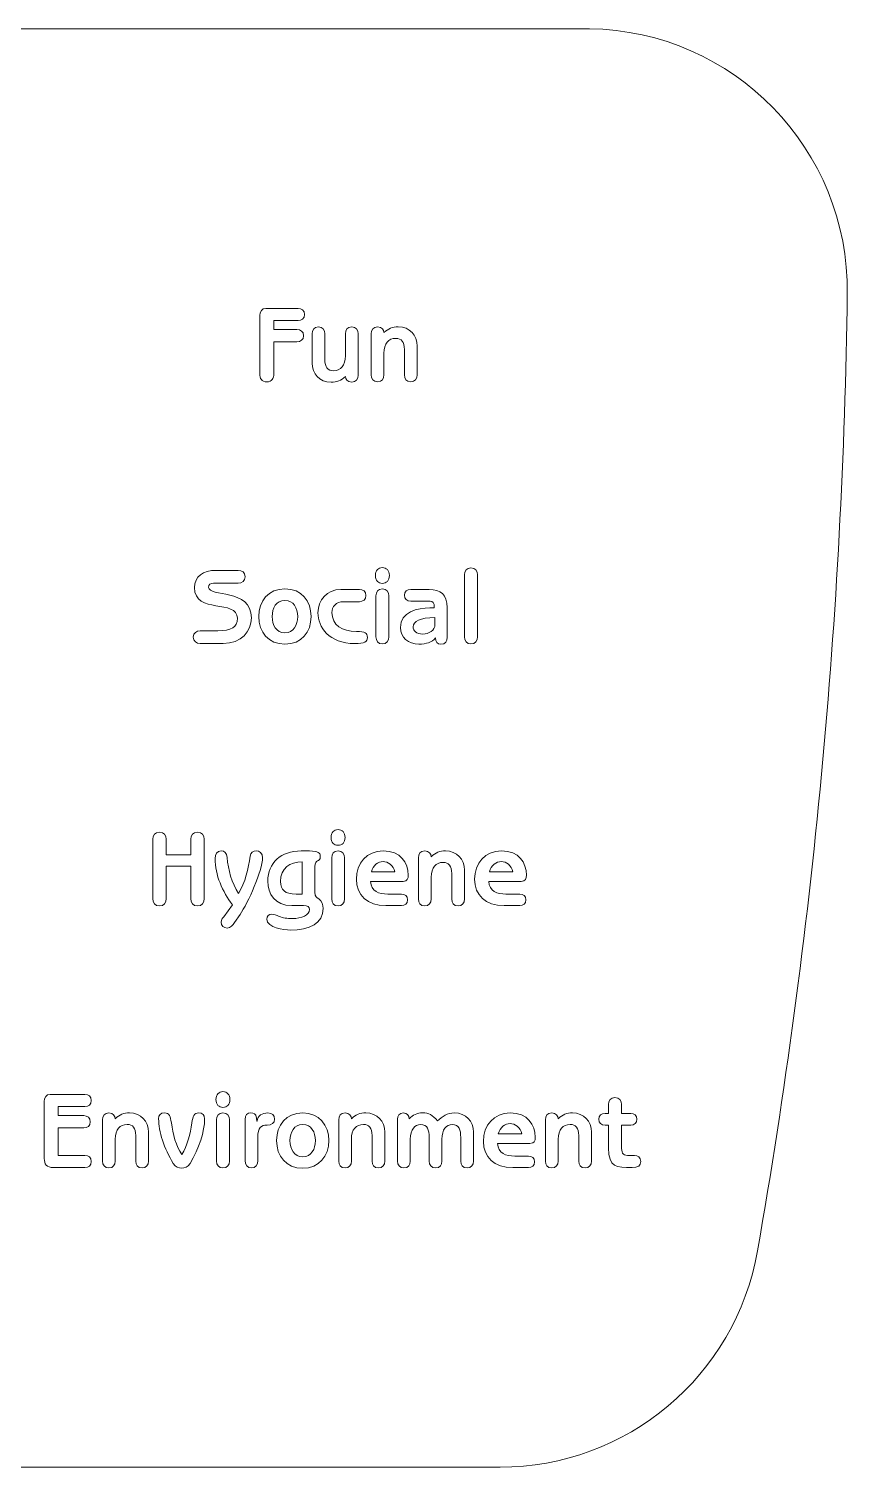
# Model space of a CAD drawing. Header units: millimetres. Extents: x 809 to 1110, y -215 to -60.
# Drawn here: x 1020.8 to 1109.6, y -215.5 to -59.7 of the extents above; entities that cross this region are included whole.
import ezdxf

# ---------------------------------------------------------------- set-up
doc = ezdxf.new("R2010")
doc.units = ezdxf.units.MM
doc.header["$MEASUREMENT"] = 0
doc.layers.add('Layer 1', color=7, linetype='Continuous', lineweight=0)

# ---------------------------------------------------------------- blocks, each defined once
blk = doc.blocks.new('Block_5')
at = {"layer": 'Layer 1', "color": 7, "lineweight": 9}
for points, knots in [([(1059.83, -118.94), (1059.83, -119.5), (1059.5, -119.8), (1059.07, -119.8), (1058.65, -119.8), (1058.31, -119.5), (1058.31, -118.94), (1058.31, -118.39), (1058.65, -118.09), (1059.07, -118.09), (1059.5, -118.09), (1059.83, -118.39), (1059.83, -118.94)], [0, 0, 0, 0, 1, 1, 1, 2, 2, 2, 3, 3, 3, 4, 4, 4, 4]), ([(1069.37, -125.6), (1069.37, -126.01), (1069.15, -126.35), (1068.67, -126.35), (1068.2, -126.35), (1067.98, -126.01), (1067.98, -125.6), (1067.98, -125.6), (1067.98, -118.87), (1067.98, -118.87), (1067.98, -118.46), (1068.2, -118.13), (1068.67, -118.13), (1069.15, -118.13), (1069.37, -118.46), (1069.37, -118.87), (1069.37, -118.87), (1069.37, -125.6), (1069.37, -125.6)], [0, 0, 0, 0, 1, 1, 1, 2, 2, 2, 3, 3, 3, 4, 4, 4, 5, 5, 5, 6, 6, 6, 6]), ([(1040.79, -119.77), (1040.43, -119.77), (1040.24, -119.93), (1040.24, -120.23), (1040.24, -121.28), (1044.88, -120.31), (1044.88, -123.53), (1044.88, -124.98), (1043.78, -126.31), (1041.82, -126.31), (1041.82, -126.31), (1039.34, -126.31), (1039.34, -126.31), (1038.93, -126.31), (1038.59, -126.09), (1038.59, -125.62), (1038.59, -125.15), (1038.93, -124.93), (1039.34, -124.93), (1039.34, -124.93), (1041.23, -124.93), (1041.23, -124.93), (1042.73, -124.93), (1043.36, -124.56), (1043.36, -123.58), (1043.36, -121.48), (1038.72, -123.16), (1038.72, -120.26), (1038.72, -119.06), (1039.63, -118.39), (1041.07, -118.39), (1041.07, -118.39), (1043.45, -118.39), (1043.45, -118.39), (1043.87, -118.39), (1044.2, -118.61), (1044.2, -119.08), (1044.2, -119.55), (1043.87, -119.77), (1043.45, -119.77), (1043.45, -119.77), (1040.79, -119.77), (1040.79, -119.77)], [0, 0, 0, 0, 1, 1, 1, 2, 2, 2, 3, 3, 3, 4, 4, 4, 5, 5, 5, 6, 6, 6, 7, 7, 7, 8, 8, 8, 9, 9, 9, 10, 10, 10, 11, 11, 11, 12, 12, 12, 13, 13, 13, 14, 14, 14, 14]), ([(1048.52, -126.38), (1046.72, -126.38), (1045.68, -125.07), (1045.68, -123.39), (1045.68, -121.71), (1046.72, -120.39), (1048.52, -120.39), (1050.31, -120.39), (1051.35, -121.71), (1051.35, -123.39), (1051.35, -125.07), (1050.31, -126.38), (1048.52, -126.38)], [0, 0, 0, 0, 1, 1, 1, 2, 2, 2, 3, 3, 3, 4, 4, 4, 4]), ([(1056.59, -120.46), (1056.98, -120.46), (1057.29, -120.67), (1057.29, -121.12), (1057.29, -121.57), (1056.98, -121.78), (1056.59, -121.78), (1056.59, -121.78), (1054.85, -121.78), (1054.85, -121.78), (1054.04, -121.78), (1053.6, -122.35), (1053.6, -122.95), (1053.6, -124.33), (1054.72, -125), (1056.26, -125), (1057.22, -125), (1057.45, -125.15), (1057.45, -125.67), (1057.45, -126.12), (1057.15, -126.31), (1056.07, -126.31), (1053.28, -126.31), (1052.09, -124.54), (1052.09, -122.98), (1052.09, -121.61), (1053.05, -120.46), (1054.57, -120.46), (1054.57, -120.46), (1056.59, -120.46), (1056.59, -120.46)], [0, 0, 0, 0, 1, 1, 1, 2, 2, 2, 3, 3, 3, 4, 4, 4, 5, 5, 5, 6, 6, 6, 7, 7, 7, 8, 8, 8, 9, 9, 9, 10, 10, 10, 10]), ([(1059.76, -125.6), (1059.76, -126.01), (1059.55, -126.35), (1059.07, -126.35), (1058.6, -126.35), (1058.38, -126.01), (1058.38, -125.6), (1058.38, -125.6), (1058.38, -121.14), (1058.38, -121.14), (1058.38, -120.73), (1058.6, -120.39), (1059.07, -120.39), (1059.55, -120.39), (1059.76, -120.73), (1059.76, -121.14), (1059.76, -121.14), (1059.76, -125.6), (1059.76, -125.6)], [0, 0, 0, 0, 1, 1, 1, 2, 2, 2, 3, 3, 3, 4, 4, 4, 5, 5, 5, 6, 6, 6, 6]), ([(1066.08, -125.62), (1066.08, -126.09), (1065.91, -126.38), (1065.41, -126.38), (1065.03, -126.38), (1064.85, -126.15), (1064.82, -125.71), (1064.45, -126.17), (1063.83, -126.38), (1063.03, -126.38), (1061.87, -126.38), (1061.02, -125.67), (1061.02, -124.56), (1061.02, -122.9), (1062.87, -122.45), (1064.22, -122.45), (1064.22, -122.45), (1064.7, -122.45), (1064.7, -122.45), (1064.7, -121.87), (1064.55, -121.71), (1064.24, -121.71), (1064.24, -121.71), (1062.14, -121.71), (1062.14, -121.71), (1061.76, -121.71), (1061.46, -121.51), (1061.46, -121.08), (1061.46, -120.66), (1061.76, -120.46), (1062.14, -120.46), (1062.14, -120.46), (1064.15, -120.46), (1064.15, -120.46), (1065.37, -120.46), (1066.08, -121), (1066.08, -122.42), (1066.08, -122.42), (1066.08, -125.62), (1066.08, -125.62)], [0, 0, 0, 0, 1, 1, 1, 2, 2, 2, 3, 3, 3, 4, 4, 4, 5, 5, 5, 6, 6, 6, 7, 7, 7, 8, 8, 8, 9, 9, 9, 10, 10, 10, 11, 11, 11, 12, 12, 12, 13, 13, 13, 13]), ([(1048.52, -121.64), (1047.57, -121.64), (1047.13, -122.47), (1047.13, -123.39), (1047.13, -124.31), (1047.57, -125.14), (1048.52, -125.14), (1049.46, -125.14), (1049.9, -124.31), (1049.9, -123.39), (1049.9, -122.47), (1049.46, -121.64), (1048.52, -121.64)], [0, 0, 0, 0, 1, 1, 1, 2, 2, 2, 3, 3, 3, 4, 4, 4, 4]), ([(1064.77, -123.49), (1063.17, -123.49), (1062.4, -123.95), (1062.4, -124.49), (1062.4, -124.96), (1062.77, -125.28), (1063.46, -125.28), (1064.1, -125.28), (1064.77, -124.88), (1064.77, -124.23), (1064.77, -124.23), (1064.77, -123.49), (1064.77, -123.49)], [0, 0, 0, 0, 1, 1, 1, 2, 2, 2, 3, 3, 3, 4, 4, 4, 4])]:
    blk.add_open_spline(points, degree=3, knots=knots, dxfattribs=at)
blk = doc.blocks.new('Block_6')
at = {"layer": 'Layer 1', "color": 7, "lineweight": 9}
for points in [[(1047.31, -97.08), (1047.31, -97.63), (1047.12, -97.98), (1046.55, -97.98), (1045.99, -97.98), (1045.79, -97.63), (1045.79, -97.08), (1045.79, -97.08), (1045.79, -90.8), (1045.79, -90.8), (1045.79, -90.37), (1046.04, -90.02), (1046.43, -90.02), (1046.43, -90.02), (1049.94, -90.02), (1049.94, -90.02), (1050.33, -90.02), (1050.64, -90.23), (1050.64, -90.68), (1050.64, -91.13), (1050.33, -91.33), (1049.94, -91.33), (1049.94, -91.33), (1047.31, -91.33), (1047.31, -91.33), (1047.31, -91.33), (1047.31, -92.32), (1047.31, -92.32), (1047.31, -92.32), (1049.82, -92.32), (1049.82, -92.32), (1050.21, -92.32), (1050.53, -92.53), (1050.53, -92.98), (1050.53, -93.43), (1050.21, -93.64), (1049.82, -93.64), (1049.82, -93.64), (1047.31, -93.64), (1047.31, -93.64), (1047.31, -93.64), (1047.31, -97.08), (1047.31, -97.08)], [(1056.44, -97.26), (1056.44, -97.68), (1056.22, -98.01), (1055.75, -98.01), (1055.28, -98.01), (1055.06, -97.68), (1055.06, -97.39), (1054.6, -97.83), (1054.14, -98.01), (1053.51, -98.01), (1052.26, -98.01), (1051.46, -97.11), (1051.46, -95.94), (1051.46, -95.94), (1051.46, -92.77), (1051.46, -92.77), (1051.46, -92.36), (1051.68, -92.02), (1052.15, -92.02), (1052.62, -92.02), (1052.84, -92.36), (1052.84, -92.77), (1052.84, -92.77), (1052.84, -95.57), (1052.84, -95.57), (1052.84, -96.38), (1053.15, -96.77), (1053.77, -96.77), (1054.55, -96.77), (1055.06, -96.23), (1055.06, -95.16), (1055.06, -95.16), (1055.06, -92.77), (1055.06, -92.77), (1055.06, -92.36), (1055.28, -92.02), (1055.75, -92.02), (1056.22, -92.02), (1056.44, -92.36), (1056.44, -92.77), (1056.44, -92.77), (1056.44, -97.26), (1056.44, -97.26)], [(1057.86, -92.77), (1057.86, -92.36), (1058.08, -92.02), (1058.55, -92.02), (1059.02, -92.02), (1059.24, -92.36), (1059.24, -92.65), (1059.7, -92.21), (1060.16, -92.02), (1060.79, -92.02), (1062.04, -92.02), (1062.84, -92.92), (1062.84, -94.1), (1062.84, -94.1), (1062.84, -97.23), (1062.84, -97.23), (1062.84, -97.64), (1062.63, -97.98), (1062.15, -97.98), (1061.68, -97.98), (1061.46, -97.64), (1061.46, -97.23), (1061.46, -97.23), (1061.46, -94.46), (1061.46, -94.46), (1061.46, -93.66), (1061.15, -93.27), (1060.53, -93.27), (1059.75, -93.27), (1059.24, -93.81), (1059.24, -94.88), (1059.24, -94.88), (1059.24, -97.23), (1059.24, -97.23), (1059.24, -97.64), (1059.02, -97.98), (1058.55, -97.98), (1058.08, -97.98), (1057.86, -97.64), (1057.86, -97.23), (1057.86, -97.23), (1057.86, -92.77), (1057.86, -92.77)]]:
    blk.add_open_spline(points, degree=3, knots=[0, 0, 0, 0, 1, 1, 1, 2, 2, 2, 3, 3, 3, 4, 4, 4, 5, 5, 5, 6, 6, 6, 7, 7, 7, 8, 8, 8, 9, 9, 9, 10, 10, 10, 11, 11, 11, 12, 12, 12, 13, 13, 13, 14, 14, 14, 14], dxfattribs=at)
blk = doc.blocks.new('Block_7')
at = {"layer": 'Layer 1', "color": 7, "lineweight": 9}
for points, knots in [([(1038.33, -149.18), (1038.33, -149.18), (1038.33, -147.51), (1038.33, -147.51), (1038.33, -147.07), (1038.56, -146.73), (1039.05, -146.73), (1039.55, -146.73), (1039.78, -147.07), (1039.78, -147.51), (1039.78, -147.51), (1039.78, -153.93), (1039.78, -153.93), (1039.78, -154.37), (1039.55, -154.72), (1039.05, -154.72), (1038.56, -154.72), (1038.33, -154.37), (1038.33, -153.93), (1038.33, -153.93), (1038.33, -150.42), (1038.33, -150.42), (1038.33, -150.42), (1035.66, -150.42), (1035.66, -150.42), (1035.66, -150.42), (1035.66, -153.93), (1035.66, -153.93), (1035.66, -154.37), (1035.43, -154.72), (1034.93, -154.72), (1034.44, -154.72), (1034.21, -154.37), (1034.21, -153.93), (1034.21, -153.93), (1034.21, -147.51), (1034.21, -147.51), (1034.21, -147.07), (1034.44, -146.73), (1034.93, -146.73), (1035.43, -146.73), (1035.66, -147.07), (1035.66, -147.51), (1035.66, -147.51), (1035.66, -149.18), (1035.66, -149.18), (1035.66, -149.18), (1038.33, -149.18), (1038.33, -149.18)], [0, 0, 0, 0, 1, 1, 1, 2, 2, 2, 3, 3, 3, 4, 4, 4, 5, 5, 5, 6, 6, 6, 7, 7, 7, 8, 8, 8, 9, 9, 9, 10, 10, 10, 11, 11, 11, 12, 12, 12, 13, 13, 13, 14, 14, 14, 15, 15, 15, 16, 16, 16, 16]), ([(1055.03, -147.31), (1055.03, -147.87), (1054.7, -148.16), (1054.27, -148.16), (1053.85, -148.16), (1053.51, -147.87), (1053.51, -147.31), (1053.51, -146.76), (1053.85, -146.46), (1054.27, -146.46), (1054.7, -146.46), (1055.03, -146.76), (1055.03, -147.31)], [0, 0, 0, 0, 1, 1, 1, 2, 2, 2, 3, 3, 3, 4, 4, 4, 4]), ([(1042.83, -154.6), (1041.77, -153.18), (1040.94, -151.39), (1040.94, -149.59), (1040.94, -149.11), (1041.14, -148.76), (1041.6, -148.76), (1041.97, -148.76), (1042.22, -148.98), (1042.25, -149.47), (1042.36, -150.79), (1042.74, -152.25), (1043.5, -153.36), (1044.19, -152.21), (1044.58, -150.63), (1044.76, -149.32), (1044.81, -148.98), (1045.07, -148.76), (1045.42, -148.76), (1045.76, -148.76), (1046.09, -149.01), (1046.09, -149.5), (1046.09, -150.89), (1044.52, -154.39), (1043.65, -155.66), (1043.65, -155.66), (1043.06, -156.51), (1043.06, -156.51), (1042.86, -156.8), (1042.66, -157.12), (1042.26, -157.12), (1041.88, -157.12), (1041.61, -156.85), (1041.61, -156.49), (1041.61, -156.21), (1041.75, -156.07), (1041.88, -155.89), (1041.88, -155.89), (1042.83, -154.6), (1042.83, -154.6)], [0, 0, 0, 0, 1, 1, 1, 2, 2, 2, 3, 3, 3, 4, 4, 4, 5, 5, 5, 6, 6, 6, 7, 7, 7, 8, 8, 8, 9, 9, 9, 10, 10, 10, 11, 11, 11, 12, 12, 12, 13, 13, 13, 13]), ([(1049.25, -154.68), (1047.45, -154.68), (1046.66, -153.39), (1046.66, -152.03), (1046.66, -150.06), (1048.11, -148.76), (1050.27, -148.76), (1050.27, -148.76), (1051.16, -148.76), (1051.16, -148.76), (1052.18, -148.82), (1052.34, -148.95), (1052.34, -149.34), (1052.34, -150.09), (1051.76, -149.6), (1051.76, -150.44), (1051.76, -150.44), (1051.76, -153.23), (1051.76, -153.23), (1051.76, -153.78), (1051.94, -153.75), (1052.2, -153.96), (1052.51, -154.2), (1052.64, -154.62), (1052.64, -155), (1052.64, -156.58), (1051.24, -157.33), (1049.07, -157.33), (1048.44, -157.33), (1046.56, -157.09), (1046.56, -156.17), (1046.56, -155.81), (1046.8, -155.63), (1047.08, -155.63), (1047.34, -155.63), (1047.56, -155.74), (1047.89, -155.86), (1048.31, -156.01), (1048.72, -156.09), (1049.34, -156.09), (1050.3, -156.09), (1051.19, -155.69), (1051.19, -155.11), (1051.19, -154.8), (1050.96, -154.68), (1050.54, -154.68), (1050.54, -154.68), (1049.25, -154.68), (1049.25, -154.68)], [0, 0, 0, 0, 1, 1, 1, 2, 2, 2, 3, 3, 3, 4, 4, 4, 5, 5, 5, 6, 6, 6, 7, 7, 7, 8, 8, 8, 9, 9, 9, 10, 10, 10, 11, 11, 11, 12, 12, 12, 13, 13, 13, 14, 14, 14, 15, 15, 15, 16, 16, 16, 16]), ([(1054.96, -153.97), (1054.96, -154.38), (1054.74, -154.72), (1054.27, -154.72), (1053.8, -154.72), (1053.58, -154.38), (1053.58, -153.97), (1053.58, -153.97), (1053.58, -149.51), (1053.58, -149.51), (1053.58, -149.1), (1053.8, -148.76), (1054.27, -148.76), (1054.74, -148.76), (1054.96, -149.1), (1054.96, -149.51), (1054.96, -149.51), (1054.96, -153.97), (1054.96, -153.97)], [0, 0, 0, 0, 1, 1, 1, 2, 2, 2, 3, 3, 3, 4, 4, 4, 5, 5, 5, 6, 6, 6, 6]), ([(1059.46, -154.68), (1057.42, -154.68), (1056.26, -153.55), (1056.26, -151.84), (1056.26, -150.11), (1057.39, -148.76), (1059.15, -148.76), (1061.08, -148.76), (1061.87, -150.04), (1061.87, -151.39), (1061.87, -151.78), (1061.79, -152.07), (1061.31, -152.07), (1061.31, -152.07), (1057.78, -152.07), (1057.78, -152.07), (1057.88, -153.15), (1058.69, -153.44), (1059.66, -153.44), (1059.66, -153.44), (1061.15, -153.44), (1061.15, -153.44), (1061.51, -153.44), (1061.81, -153.63), (1061.81, -154.06), (1061.81, -154.49), (1061.51, -154.68), (1061.15, -154.68), (1061.15, -154.68), (1059.46, -154.68), (1059.46, -154.68)], [0, 0, 0, 0, 1, 1, 1, 2, 2, 2, 3, 3, 3, 4, 4, 4, 5, 5, 5, 6, 6, 6, 7, 7, 7, 8, 8, 8, 9, 9, 9, 10, 10, 10, 10]), ([(1062.98, -149.51), (1062.98, -149.1), (1063.19, -148.76), (1063.67, -148.76), (1064.14, -148.76), (1064.36, -149.1), (1064.36, -149.39), (1064.82, -148.95), (1065.28, -148.76), (1065.91, -148.76), (1067.16, -148.76), (1067.96, -149.66), (1067.96, -150.84), (1067.96, -150.84), (1067.96, -153.97), (1067.96, -153.97), (1067.96, -154.38), (1067.74, -154.72), (1067.27, -154.72), (1066.8, -154.72), (1066.58, -154.38), (1066.58, -153.97), (1066.58, -153.97), (1066.58, -151.2), (1066.58, -151.2), (1066.58, -150.4), (1066.27, -150.01), (1065.65, -150.01), (1064.86, -150.01), (1064.36, -150.55), (1064.36, -151.62), (1064.36, -151.62), (1064.36, -153.97), (1064.36, -153.97), (1064.36, -154.38), (1064.14, -154.72), (1063.67, -154.72), (1063.19, -154.72), (1062.98, -154.38), (1062.98, -153.97), (1062.98, -153.97), (1062.98, -149.51), (1062.98, -149.51)], [0, 0, 0, 0, 1, 1, 1, 2, 2, 2, 3, 3, 3, 4, 4, 4, 5, 5, 5, 6, 6, 6, 7, 7, 7, 8, 8, 8, 9, 9, 9, 10, 10, 10, 11, 11, 11, 12, 12, 12, 13, 13, 13, 14, 14, 14, 14]), ([(1072.27, -154.68), (1070.22, -154.68), (1069.07, -153.55), (1069.07, -151.84), (1069.07, -150.11), (1070.19, -148.76), (1071.96, -148.76), (1073.88, -148.76), (1074.67, -150.04), (1074.67, -151.39), (1074.67, -151.78), (1074.59, -152.07), (1074.11, -152.07), (1074.11, -152.07), (1070.59, -152.07), (1070.59, -152.07), (1070.68, -153.15), (1071.5, -153.44), (1072.46, -153.44), (1072.46, -153.44), (1073.95, -153.44), (1073.95, -153.44), (1074.32, -153.44), (1074.62, -153.63), (1074.62, -154.06), (1074.62, -154.49), (1074.32, -154.68), (1073.95, -154.68), (1073.95, -154.68), (1072.27, -154.68), (1072.27, -154.68)], [0, 0, 0, 0, 1, 1, 1, 2, 2, 2, 3, 3, 3, 4, 4, 4, 5, 5, 5, 6, 6, 6, 7, 7, 7, 8, 8, 8, 9, 9, 9, 10, 10, 10, 10]), ([(1050.38, -149.96), (1049.06, -149.96), (1048.04, -150.61), (1048.04, -152.08), (1048.04, -152.99), (1048.52, -153.44), (1049.73, -153.44), (1049.73, -153.44), (1050.38, -153.44), (1050.38, -153.44), (1050.38, -153.44), (1050.38, -149.96), (1050.38, -149.96)], [0, 0, 0, 0, 1, 1, 1, 2, 2, 2, 3, 3, 3, 4, 4, 4, 4]), ([(1060.42, -151.03), (1060.27, -150.34), (1059.69, -149.91), (1059.15, -149.91), (1058.61, -149.91), (1058.04, -150.34), (1057.88, -151.03), (1057.88, -151.03), (1060.42, -151.03), (1060.42, -151.03)], [0, 0, 0, 0, 1, 1, 1, 2, 2, 2, 3, 3, 3, 3]), ([(1073.22, -151.03), (1073.07, -150.34), (1072.5, -149.91), (1071.96, -149.91), (1071.41, -149.91), (1070.84, -150.34), (1070.68, -151.03), (1070.68, -151.03), (1073.22, -151.03), (1073.22, -151.03)], [0, 0, 0, 0, 1, 1, 1, 2, 2, 2, 3, 3, 3, 3])]:
    blk.add_open_spline(points, degree=3, knots=knots, dxfattribs=at)
blk = doc.blocks.new('Block_8')
at = {"layer": 'Layer 1', "color": 7, "lineweight": 9}
for points, knots in [([(1023.96, -177.43), (1023.96, -177.43), (1026.72, -177.43), (1026.72, -177.43), (1027.11, -177.43), (1027.43, -177.64), (1027.43, -178.09), (1027.43, -178.54), (1027.11, -178.75), (1026.72, -178.75), (1026.72, -178.75), (1023.96, -178.75), (1023.96, -178.75), (1023.96, -178.75), (1023.96, -181.74), (1023.96, -181.74), (1023.96, -181.74), (1026.84, -181.74), (1026.84, -181.74), (1027.23, -181.74), (1027.54, -181.95), (1027.54, -182.39), (1027.54, -182.84), (1027.23, -183.05), (1026.84, -183.05), (1026.84, -183.05), (1023.44, -183.05), (1023.44, -183.05), (1022.68, -183.05), (1022.44, -182.66), (1022.44, -182.06), (1022.44, -182.06), (1022.44, -175.91), (1022.44, -175.91), (1022.44, -175.48), (1022.68, -175.13), (1023.07, -175.13), (1023.07, -175.13), (1026.84, -175.13), (1026.84, -175.13), (1027.23, -175.13), (1027.54, -175.34), (1027.54, -175.79), (1027.54, -176.24), (1027.23, -176.44), (1026.84, -176.44), (1026.84, -176.44), (1023.96, -176.44), (1023.96, -176.44), (1023.96, -176.44), (1023.96, -177.43), (1023.96, -177.43)], [0, 0, 0, 0, 1, 1, 1, 2, 2, 2, 3, 3, 3, 4, 4, 4, 5, 5, 5, 6, 6, 6, 7, 7, 7, 8, 8, 8, 9, 9, 9, 10, 10, 10, 11, 11, 11, 12, 12, 12, 13, 13, 13, 14, 14, 14, 15, 15, 15, 16, 16, 16, 17, 17, 17, 17]), ([(1042.56, -175.68), (1042.56, -176.24), (1042.23, -176.53), (1041.8, -176.53), (1041.38, -176.53), (1041.04, -176.24), (1041.04, -175.68), (1041.04, -175.13), (1041.38, -174.83), (1041.8, -174.83), (1042.23, -174.83), (1042.56, -175.13), (1042.56, -175.68)], [0, 0, 0, 0, 1, 1, 1, 2, 2, 2, 3, 3, 3, 4, 4, 4, 4]), ([(1084.97, -178.45), (1084.97, -178.45), (1084.97, -180.73), (1084.97, -180.73), (1084.97, -181.42), (1085.1, -181.74), (1085.63, -181.74), (1085.63, -181.74), (1086.37, -181.74), (1086.37, -181.74), (1086.76, -181.74), (1087.07, -181.95), (1087.07, -182.39), (1087.07, -182.84), (1086.76, -183.05), (1086.14, -183.05), (1084.39, -183.05), (1083.58, -183.05), (1083.58, -180.93), (1083.58, -180.93), (1083.58, -178.45), (1083.58, -178.45), (1083.58, -178.45), (1083.19, -178.45), (1083.19, -178.45), (1082.81, -178.45), (1082.51, -178.25), (1082.51, -177.82), (1082.51, -177.4), (1082.81, -177.2), (1083.19, -177.2), (1083.19, -177.2), (1083.58, -177.2), (1083.58, -177.2), (1083.58, -177.2), (1083.58, -176.22), (1083.58, -176.22), (1083.58, -175.81), (1083.8, -175.48), (1084.27, -175.48), (1084.75, -175.48), (1084.97, -175.81), (1084.97, -176.22), (1084.97, -176.22), (1084.97, -177.2), (1084.97, -177.2), (1084.97, -177.2), (1085.98, -177.2), (1085.98, -177.2), (1086.35, -177.2), (1086.65, -177.4), (1086.65, -177.82), (1086.65, -178.25), (1086.35, -178.45), (1085.98, -178.45), (1085.98, -178.45), (1084.97, -178.45), (1084.97, -178.45)], [0, 0, 0, 0, 1, 1, 1, 2, 2, 2, 3, 3, 3, 4, 4, 4, 5, 5, 5, 6, 6, 6, 7, 7, 7, 8, 8, 8, 9, 9, 9, 10, 10, 10, 11, 11, 11, 12, 12, 12, 13, 13, 13, 14, 14, 14, 15, 15, 15, 16, 16, 16, 17, 17, 17, 18, 18, 18, 19, 19, 19, 19]), ([(1028.75, -177.88), (1028.75, -177.47), (1028.97, -177.13), (1029.44, -177.13), (1029.91, -177.13), (1030.13, -177.47), (1030.13, -177.76), (1030.59, -177.32), (1031.05, -177.13), (1031.68, -177.13), (1032.93, -177.13), (1033.73, -178.03), (1033.73, -179.21), (1033.73, -179.21), (1033.73, -182.34), (1033.73, -182.34), (1033.73, -182.75), (1033.52, -183.09), (1033.04, -183.09), (1032.57, -183.09), (1032.35, -182.75), (1032.35, -182.34), (1032.35, -182.34), (1032.35, -179.57), (1032.35, -179.57), (1032.35, -178.77), (1032.04, -178.38), (1031.42, -178.38), (1030.64, -178.38), (1030.13, -178.92), (1030.13, -179.99), (1030.13, -179.99), (1030.13, -182.34), (1030.13, -182.34), (1030.13, -182.75), (1029.91, -183.09), (1029.44, -183.09), (1028.97, -183.09), (1028.75, -182.75), (1028.75, -182.34), (1028.75, -182.34), (1028.75, -177.88), (1028.75, -177.88)], [0, 0, 0, 0, 1, 1, 1, 2, 2, 2, 3, 3, 3, 4, 4, 4, 5, 5, 5, 6, 6, 6, 7, 7, 7, 8, 8, 8, 9, 9, 9, 10, 10, 10, 11, 11, 11, 12, 12, 12, 13, 13, 13, 14, 14, 14, 14]), ([(1038.44, -178.22), (1038.55, -177.48), (1038.66, -177.13), (1039.17, -177.13), (1039.61, -177.13), (1039.82, -177.36), (1039.82, -177.77), (1039.82, -179.11), (1039.21, -181.01), (1038.24, -182.6), (1037.99, -182.99), (1037.65, -183.12), (1037.33, -183.12), (1037, -183.12), (1036.66, -182.99), (1036.42, -182.6), (1035.44, -181.01), (1034.83, -179.11), (1034.83, -177.77), (1034.83, -177.36), (1035.05, -177.13), (1035.48, -177.13), (1035.99, -177.13), (1036.11, -177.48), (1036.21, -178.22), (1036.38, -179.38), (1036.72, -180.75), (1037.33, -181.64), (1037.94, -180.75), (1038.27, -179.38), (1038.44, -178.22)], [0, 0, 0, 0, 1, 1, 1, 2, 2, 2, 3, 3, 3, 4, 4, 4, 5, 5, 5, 6, 6, 6, 7, 7, 7, 8, 8, 8, 9, 9, 9, 10, 10, 10, 10]), ([(1042.5, -182.34), (1042.5, -182.75), (1042.28, -183.09), (1041.8, -183.09), (1041.33, -183.09), (1041.11, -182.75), (1041.11, -182.34), (1041.11, -182.34), (1041.11, -177.88), (1041.11, -177.88), (1041.11, -177.47), (1041.33, -177.13), (1041.8, -177.13), (1042.28, -177.13), (1042.5, -177.47), (1042.5, -177.88), (1042.5, -177.88), (1042.5, -182.34), (1042.5, -182.34)], [0, 0, 0, 0, 1, 1, 1, 2, 2, 2, 3, 3, 3, 4, 4, 4, 5, 5, 5, 6, 6, 6, 6]), ([(1044.2, -177.84), (1044.2, -177.36), (1044.43, -177.13), (1044.83, -177.13), (1045.09, -177.13), (1045.41, -177.17), (1045.45, -177.69), (1045.45, -177.69), (1045.48, -178.04), (1045.48, -178.04), (1045.48, -178.04), (1045.5, -178.04), (1045.5, -178.04), (1045.59, -177.41), (1046.03, -177.13), (1046.67, -177.13), (1047.18, -177.13), (1047.39, -177.41), (1047.39, -177.8), (1047.39, -178.24), (1047.09, -178.45), (1046.59, -178.45), (1045.91, -178.45), (1045.58, -178.72), (1045.58, -179.78), (1045.58, -179.78), (1045.58, -182.3), (1045.58, -182.3), (1045.58, -182.75), (1045.33, -183.09), (1044.89, -183.09), (1044.45, -183.09), (1044.2, -182.75), (1044.2, -182.3), (1044.2, -182.3), (1044.2, -177.84), (1044.2, -177.84)], [0, 0, 0, 0, 1, 1, 1, 2, 2, 2, 3, 3, 3, 4, 4, 4, 5, 5, 5, 6, 6, 6, 7, 7, 7, 8, 8, 8, 9, 9, 9, 10, 10, 10, 11, 11, 11, 12, 12, 12, 12]), ([(1050.44, -183.12), (1048.64, -183.12), (1047.61, -181.81), (1047.61, -180.13), (1047.61, -178.45), (1048.64, -177.13), (1050.44, -177.13), (1052.23, -177.13), (1053.27, -178.45), (1053.27, -180.13), (1053.27, -181.81), (1052.23, -183.12), (1050.44, -183.12)], [0, 0, 0, 0, 1, 1, 1, 2, 2, 2, 3, 3, 3, 4, 4, 4, 4]), ([(1054.34, -177.88), (1054.34, -177.47), (1054.56, -177.13), (1055.03, -177.13), (1055.5, -177.13), (1055.72, -177.47), (1055.72, -177.76), (1056.18, -177.32), (1056.64, -177.13), (1057.28, -177.13), (1058.52, -177.13), (1059.33, -178.03), (1059.33, -179.21), (1059.33, -179.21), (1059.33, -182.34), (1059.33, -182.34), (1059.33, -182.75), (1059.11, -183.09), (1058.64, -183.09), (1058.16, -183.09), (1057.95, -182.75), (1057.95, -182.34), (1057.95, -182.34), (1057.95, -179.57), (1057.95, -179.57), (1057.95, -178.77), (1057.63, -178.38), (1057.01, -178.38), (1056.23, -178.38), (1055.72, -178.92), (1055.72, -179.99), (1055.72, -179.99), (1055.72, -182.34), (1055.72, -182.34), (1055.72, -182.75), (1055.5, -183.09), (1055.03, -183.09), (1054.56, -183.09), (1054.34, -182.75), (1054.34, -182.34), (1054.34, -182.34), (1054.34, -177.88), (1054.34, -177.88)], [0, 0, 0, 0, 1, 1, 1, 2, 2, 2, 3, 3, 3, 4, 4, 4, 5, 5, 5, 6, 6, 6, 7, 7, 7, 8, 8, 8, 9, 9, 9, 10, 10, 10, 11, 11, 11, 12, 12, 12, 13, 13, 13, 14, 14, 14, 14]), ([(1060.72, -177.8), (1060.72, -177.43), (1060.92, -177.13), (1061.34, -177.13), (1061.77, -177.13), (1061.96, -177.43), (1061.96, -177.76), (1062.37, -177.36), (1062.86, -177.13), (1063.43, -177.13), (1064.09, -177.13), (1064.51, -177.34), (1065.04, -178), (1065.53, -177.54), (1066.13, -177.13), (1066.89, -177.13), (1068.13, -177.13), (1068.94, -178.03), (1068.94, -179.21), (1068.94, -179.21), (1068.94, -182.34), (1068.94, -182.34), (1068.94, -182.75), (1068.72, -183.09), (1068.25, -183.09), (1067.78, -183.09), (1067.56, -182.75), (1067.56, -182.34), (1067.56, -182.34), (1067.56, -179.78), (1067.56, -179.78), (1067.56, -178.99), (1067.4, -178.38), (1066.63, -178.38), (1066.02, -178.38), (1065.52, -178.91), (1065.52, -179.99), (1065.52, -179.99), (1065.52, -182.34), (1065.52, -182.34), (1065.52, -182.75), (1065.3, -183.09), (1064.83, -183.09), (1064.36, -183.09), (1064.14, -182.75), (1064.14, -182.34), (1064.14, -182.34), (1064.14, -179.78), (1064.14, -179.78), (1064.14, -178.99), (1063.98, -178.38), (1063.21, -178.38), (1062.6, -178.38), (1062.1, -178.91), (1062.1, -179.99), (1062.1, -179.99), (1062.1, -182.34), (1062.1, -182.34), (1062.1, -182.75), (1061.88, -183.09), (1061.41, -183.09), (1060.94, -183.09), (1060.72, -182.75), (1060.72, -182.34), (1060.72, -182.34), (1060.72, -177.8), (1060.72, -177.8)], [0, 0, 0, 0, 1, 1, 1, 2, 2, 2, 3, 3, 3, 4, 4, 4, 5, 5, 5, 6, 6, 6, 7, 7, 7, 8, 8, 8, 9, 9, 9, 10, 10, 10, 11, 11, 11, 12, 12, 12, 13, 13, 13, 14, 14, 14, 15, 15, 15, 16, 16, 16, 17, 17, 17, 18, 18, 18, 19, 19, 19, 20, 20, 20, 21, 21, 21, 22, 22, 22, 22]), ([(1073.22, -183.05), (1071.17, -183.05), (1070.02, -181.92), (1070.02, -180.21), (1070.02, -178.48), (1071.15, -177.13), (1072.91, -177.13), (1074.83, -177.13), (1075.63, -178.41), (1075.63, -179.76), (1075.63, -180.15), (1075.55, -180.44), (1075.06, -180.44), (1075.06, -180.44), (1071.54, -180.44), (1071.54, -180.44), (1071.63, -181.52), (1072.45, -181.81), (1073.42, -181.81), (1073.42, -181.81), (1074.9, -181.81), (1074.9, -181.81), (1075.27, -181.81), (1075.57, -182), (1075.57, -182.43), (1075.57, -182.86), (1075.27, -183.05), (1074.9, -183.05), (1074.9, -183.05), (1073.22, -183.05), (1073.22, -183.05)], [0, 0, 0, 0, 1, 1, 1, 2, 2, 2, 3, 3, 3, 4, 4, 4, 5, 5, 5, 6, 6, 6, 7, 7, 7, 8, 8, 8, 9, 9, 9, 10, 10, 10, 10]), ([(1076.73, -177.88), (1076.73, -177.47), (1076.95, -177.13), (1077.42, -177.13), (1077.9, -177.13), (1078.12, -177.47), (1078.12, -177.76), (1078.58, -177.32), (1079.04, -177.13), (1079.67, -177.13), (1080.91, -177.13), (1081.72, -178.03), (1081.72, -179.21), (1081.72, -179.21), (1081.72, -182.34), (1081.72, -182.34), (1081.72, -182.75), (1081.5, -183.09), (1081.03, -183.09), (1080.56, -183.09), (1080.34, -182.75), (1080.34, -182.34), (1080.34, -182.34), (1080.34, -179.57), (1080.34, -179.57), (1080.34, -178.77), (1080.03, -178.38), (1079.4, -178.38), (1078.62, -178.38), (1078.12, -178.92), (1078.12, -179.99), (1078.12, -179.99), (1078.12, -182.34), (1078.12, -182.34), (1078.12, -182.75), (1077.9, -183.09), (1077.42, -183.09), (1076.95, -183.09), (1076.73, -182.75), (1076.73, -182.34), (1076.73, -182.34), (1076.73, -177.88), (1076.73, -177.88)], [0, 0, 0, 0, 1, 1, 1, 2, 2, 2, 3, 3, 3, 4, 4, 4, 5, 5, 5, 6, 6, 6, 7, 7, 7, 8, 8, 8, 9, 9, 9, 10, 10, 10, 11, 11, 11, 12, 12, 12, 13, 13, 13, 14, 14, 14, 14]), ([(1050.44, -178.38), (1049.49, -178.38), (1049.06, -179.21), (1049.06, -180.13), (1049.06, -181.05), (1049.49, -181.88), (1050.44, -181.88), (1051.38, -181.88), (1051.82, -181.05), (1051.82, -180.13), (1051.82, -179.21), (1051.38, -178.38), (1050.44, -178.38)], [0, 0, 0, 0, 1, 1, 1, 2, 2, 2, 3, 3, 3, 4, 4, 4, 4]), ([(1074.18, -179.4), (1074.03, -178.71), (1073.45, -178.28), (1072.91, -178.28), (1072.37, -178.28), (1071.79, -178.71), (1071.63, -179.4), (1071.63, -179.4), (1074.18, -179.4), (1074.18, -179.4)], [0, 0, 0, 0, 1, 1, 1, 2, 2, 2, 3, 3, 3, 3])]:
    blk.add_open_spline(points, degree=3, knots=knots, dxfattribs=at)
blk = doc.blocks.new('Block_9')
at = {"layer": 'Layer 1', "color": 7, "lineweight": 9}
blk.add_open_spline([(849.7, -59.75), (833.78, -59.75), (820.82, -72.54), (820.6, -88.45), (820.13, -123.2), (816.87, -157.84), (810.87, -192.07), (808.96, -202.94), (816.23, -213.29), (827.1, -215.19), (828.23, -215.39), (829.39, -215.49), (830.55, -215.49), (830.55, -215.49), (1071.82, -215.49), (1071.82, -215.49), (1085.57, -215.49), (1097.33, -205.61), (1099.71, -192.07), (1105.71, -157.84), (1108.96, -123.2), (1109.44, -88.45), (1109.65, -72.81), (1097.15, -59.97), (1081.51, -59.75), (1081.38, -59.75), (1081.25, -59.75), (1081.12, -59.75), (1081.12, -59.75), (849.7, -59.75), (849.7, -59.75)], degree=3, knots=[0, 0, 0, 0, 1, 1, 1, 2, 2, 2, 3, 3, 3, 4, 4, 4, 5, 5, 5, 6, 6, 6, 7, 7, 7, 8, 8, 8, 9, 9, 9, 10, 10, 10, 10], dxfattribs=at)

msp = doc.modelspace()

# ---------------------------------------------------------------- block references
at = {"layer": 'Layer 1'}
for name in ['Block_9', 'Block_6', 'Block_5', 'Block_7', 'Block_8']:
    msp.add_blockref(name, (0, 0), dxfattribs=at)

doc.saveas('drawing.dxf')
